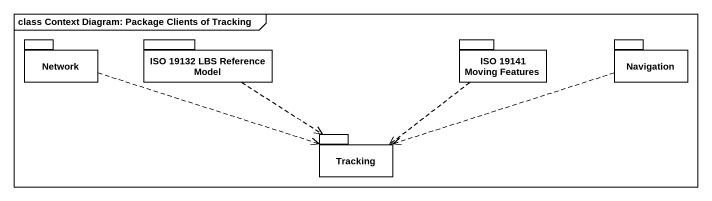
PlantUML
@startuml
mainframe class Context Diagram: Package Clients of Tracking
package "Network" as Network_ {
}
package "ISO 19132 LBS Reference Model" as ISO_19132_LBS_Reference {
}
package "ISO 19141 Moving Features" as ISO_19141_Moving_Features {
}
package Navigation {
}
package Tracking {
}
Network_ .right.> Tracking
ISO_19132_LBS_Reference ..> Tracking
ISO_19141_Moving_Features ..> Tracking
Navigation .left.> Tracking
@enduml
